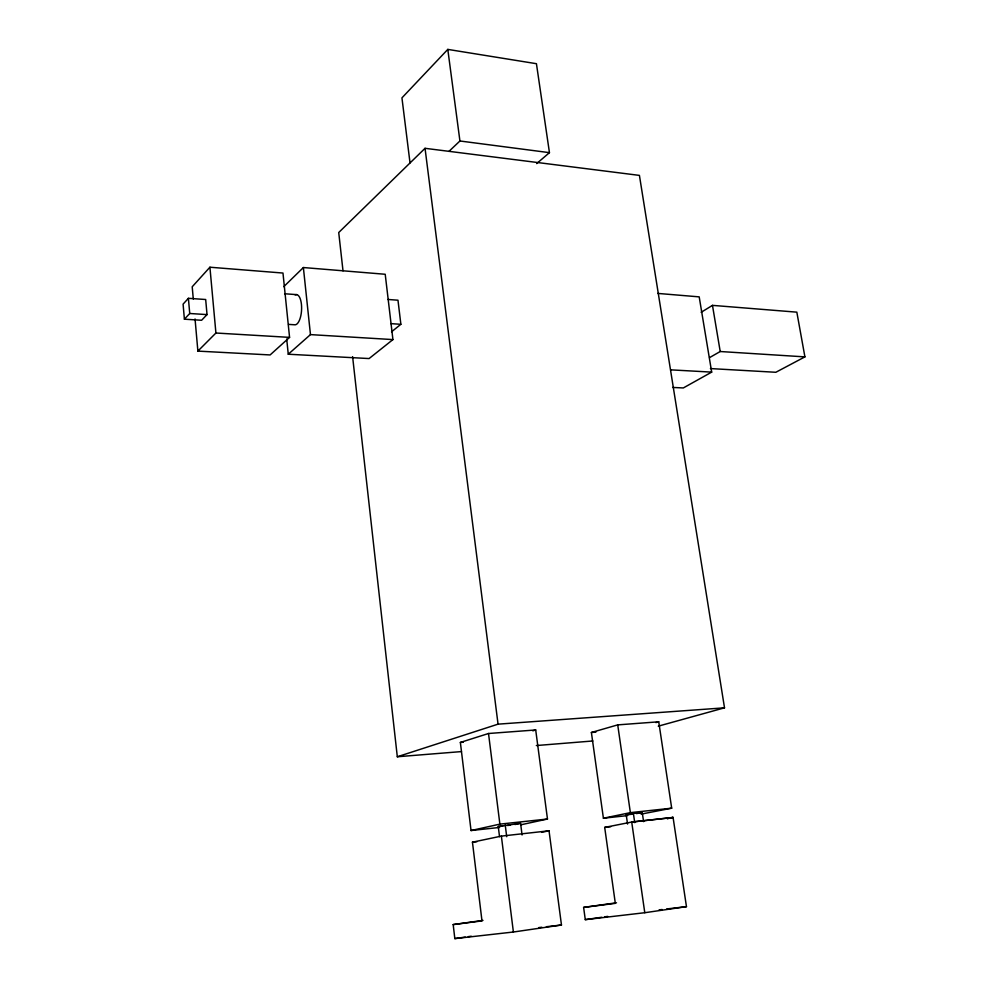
<?xml version="1.0" encoding="UTF-8"?>
<svg xmlns="http://www.w3.org/2000/svg" width="988" height="988" viewBox="0 0 988 988"><rect width="100%" height="100%" fill="white"/><g stroke="black" fill="none" stroke-linecap="round" stroke-linejoin="round"><path stroke-width="1.48" d="M195.044 318.951L197.884 351.111L270.119 354.939L289.57 337.377L282.976 273.046L209.913 267.217L192.203 286.779L193.29 299.031M188.399 298.314L183.089 304.131L184.398 319.186L201.601 320.273L207.035 314.604L205.677 299.512L188.399 298.314L189.733 313.492L184.398 319.186M536.669 163.6L549.452 152.658L536.435 63.701L447.799 49.4L401.943 97.861L410.02 162.921M197.884 351.111L215.915 333.018L289.57 337.377M658.267 726.168L724.513 707.828L639.421 175.395L425.038 148.311L338.723 232.526L343.009 270.848M283.766 286.668L303.378 267.538L385.209 274.269L392.928 339.588L369.092 358.558L288.261 354.223L286.705 339.008M448.972 151.362L459.926 140.988L549.452 152.658M288.261 354.223L310.467 334.611L392.928 339.588M391.52 331.82L400.869 324.299L397.979 300.204L387.901 299.463M701.147 312.307L712.471 305.366L796.834 312.159L804.911 356.878L775.839 372.278L710.421 368.573M709.532 357.619L720.215 351.518L804.911 356.878M657.712 293.411L699.195 296.869L711.681 372.118L683.313 387.951L672.63 387.432M352.605 356.68L397.312 756.759L498.051 724.155L724.513 707.828M499.669 827.438L471.041 830.538L460.371 742.433L488.517 733.504L535.706 729.959L547.476 819.027L520.725 824.832M532.804 730.848L535.706 729.959M627.553 815.594L603.409 818.225L591.392 732.479L617.722 724.883L658.737 721.796L671.692 808.184L641.138 814.112M655.896 722.586L658.737 721.796M471.041 830.538L499.879 824.128L547.476 819.027M499.533 836.7L498.261 826.487L520.577 823.288L522.072 834.984M514.946 824.523L520.577 823.288M453.183 924.583L481.983 920.902L472.449 842.184L501.373 836.107L549.032 830.797L561.468 925.015L513.389 932.017L454.826 938.6L453.183 924.583L482.996 920.396M603.409 818.225L630.369 812.642L671.692 808.184M627.553 824.054L626.231 814.865L633.394 813.396L642.237 812.432L643.583 821.645M541.572 832.328L549.032 830.797M636.482 813.606L642.237 812.432M583.612 907.404L615.326 903.353L604.693 827.401L631.715 822.041L673.075 817.422L686.462 906.651L644.781 912.714L585.279 919.643L583.612 907.404L616.5 902.785M667.27 818.558L673.075 817.422M667.27 818.62L673.087 817.496L631.715 822.041L644.781 912.714M454.826 938.6L465.274 937.081M468.263 936.649L471.251 936.216M585.279 919.643L601.741 917.259M604.73 916.827L607.719 916.395M659.107 909.862L662.145 909.503M666.702 908.96L686.462 906.651M538.831 927.584L541.856 927.25M546.376 926.732L561.468 925.015M472.449 842.184L476.982 841.677M604.693 827.401L610.732 826.721M626.231 814.865L632.11 814.223M498.261 826.487L502.843 825.993M507.424 825.486L510.475 825.165M397.312 756.759L461.482 751.584M536.348 745.545L592.874 740.975M460.371 742.433L463.36 742.198M591.392 732.479L595.888 732.133M670.877 369.858L711.681 372.118M288.533 324.385L294.56 324.768A15.116 5.903 -87 0 0 301.612 308.725A15.116 5.903 -87 0 0 295.128 294.918M390.766 323.632L400.869 324.299M189.733 313.492L207.035 314.604M284.618 293.757L296.684 294.634M712.471 305.366L720.215 351.518M633.394 813.396L634.728 822.646M617.722 724.883L630.369 812.642M447.799 49.4L459.926 140.988M425.038 148.311L498.051 724.155M505.226 824.943L506.708 836.713M488.517 733.504L499.879 824.128M501.373 836.107L513.389 932.017M303.378 267.538L310.467 334.611M209.913 267.217L215.915 333.018"/></g></svg>
